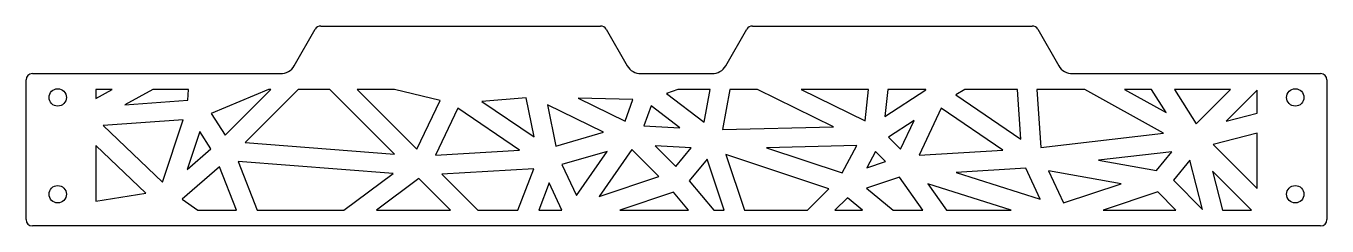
# Model space of a CAD drawing. Header units: millimetres. Extents: x -205 to 205, y -32 to 32.
import ezdxf

# ---------------------------------------------------------------- set-up
doc = ezdxf.new("R2010")
doc.units = ezdxf.units.MM

msp = doc.modelspace()

# ---------------------------------------------------------------- linework, layer by layer
at = {"color": 7, "linetype": 'Continuous', "lineweight": 25}
for p, q in [((-120.47, 19), (-113.83, 30.5)), ((-112.1, 31.5), (-23.9, 31.5)), ((-22.17, 30.5), (-15.53, 19)), ((15.53, 19), (22.17, 30.5)), ((23.9, 31.5), (112.1, 31.5)), ((113.83, 30.5), (120.47, 19)), ((-203, 16.5), (-124.8, 16.5)), ((-11.2, 16.5), (11.2, 16.5)), ((124.8, 16.5), (203, 16.5)), ((-205, -29.5), (-205, 14.5)), ((205, 14.5), (205, -29.5)), ((-183, 8.7), (-177.84, 11.5)), ((-183, 11.5), (-183, 8.7)), ((-177.84, 11.5), (-183, 11.5)), ((-165.07, 11.5), (-173.87, 6.72)), ((-153.78, 11.5), (-165.07, 11.5)), ((-154, 8.17), (-153.78, 11.5)), ((-128.54, 11.5), (-146.63, 3.91)), ((-142.27, -2.93), (-127.85, 11.5)), ((-119.23, 11.5), (-135.96, -5.24)), ((-127.85, 11.5), (-128.54, 11.5)), ((-109.23, 11.5), (-119.23, 11.5)), ((-88.87, -8.86), (-109.23, 11.5)), ((-100.61, 11.5), (-81.8, -7.32)), ((-88.87, 11.5), (-100.61, 11.5)), ((-74.53, 8.01), (-88.87, 11.5)), ((-47.33, 8.91), (-61.33, 7.76)), ((-44.86, -3.44), (-47.33, 8.91)), ((-13.76, 8.34), (-31.02, 8.78)), ((-31.02, 8.78), (-16.23, 1.52)), ((-16.23, 1.52), (-13.76, 8.34)), ((0.41, 11.5), (-3.11, 10.27)), ((-3.11, 10.27), (8.69, 1.24)), ((10.59, 11.5), (0.41, 11.5)), ((8.69, 1.24), (10.59, 11.5)), ((16.79, 11.5), (14.47, -1.06)), ((25.48, 11.5), (16.79, 11.5)), ((49.44, -0.25), (25.48, 11.5)), ((39.33, 11.5), (59.41, 1.65)), ((60.46, 11.5), (39.33, 11.5)), ((59.41, 1.65), (60.46, 11.5)), ((66.59, 11.5), (65.69, 3.02)), ((65.69, 3.02), (78.58, 11.37)), ((78.54, 11.5), (66.59, 11.5)), ((78.58, 11.37), (78.54, 11.5)), ((90.91, 11.5), (87.99, 9.85)), ((87.99, 9.85), (108.53, -4.11)), ((107.49, 11.5), (90.91, 11.5)), ((108.53, -4.11), (107.49, 11.5)), ((113.6, 11.5), (114.82, -6.75)), ((128.65, 11.5), (113.6, 11.5)), ((153.43, -2.26), (128.65, 11.5)), ((141.21, 11.5), (154.3, 4.23)), ((149.73, 11.5), (141.21, 11.5)), ((154.3, 4.23), (149.73, 11.5)), ((156.93, 11.5), (163.73, 0.66)), ((174.57, 11.5), (156.93, 11.5)), ((163.73, 0.66), (174.57, 11.5)), ((183, 11.31), (173.22, 1.53)), ((183, 4.04), (183, 11.31)), ((-173.87, 6.72), (-154, 8.17)), ((-81.8, -7.32), (-74.53, 8.01)), ((-68.95, 5.57), (-75.94, -9.19)), ((-49.53, -7.63), (-68.95, 5.57)), ((-61.33, 7.76), (-44.86, -3.44)), ((-22.96, -1.96), (-40.68, 6.72)), ((-40.68, 6.72), (-38.07, -6.31)), ((-8, 6.33), (-10.26, 0.09)), ((1.02, -0.57), (-8, 6.33)), ((83.45, 5.57), (76.46, -9.19)), ((102.87, -7.63), (83.45, 5.57)), ((-155.48, 1.95), (-180.68, 0.11)), ((-180.68, 0.11), (-162.03, -17.72)), ((-162.03, -17.72), (-155.48, 1.95)), ((-146.63, 3.91), (-142.27, -2.93)), ((-10.26, 0.09), (1.02, -0.57)), ((74.88, 1.71), (66.8, -3.52)), ((70.6, -7.32), (74.88, 1.71)), ((173.22, 1.53), (183, 4.04)), ((-150.27, -1.71), (-154.26, -13.66)), ((-146.79, -7.19), (-150.27, -1.71)), ((-38.07, -6.31), (-22.96, -1.96)), ((14.47, -1.06), (49.44, -0.25)), ((66.8, -3.52), (70.6, -7.32)), ((114.82, -6.75), (153.43, -2.26)), ((183, -2.25), (169.12, -5.82)), ((183, -19.7), (183, -2.25)), ((-167.23, -21.18), (-183, -6.11)), ((-183, -6.11), (-183, -23.64)), ((-154.26, -13.66), (-146.79, -7.19)), ((-135.96, -5.24), (-88.87, -8.86)), ((-75.94, -9.19), (-49.53, -7.63)), ((-21.9, -8), (-36.14, -12.09)), ((-31.56, -21.92), (-21.9, -8)), ((-14.09, -7.44), (-24.35, -22.22)), ((-5.57, -15.96), (-14.09, -7.44)), ((4.64, -6.89), (-6.69, -6.22)), ((-6.69, -6.22), (-0.16, -12.76)), ((-0.16, -12.76), (4.64, -6.89)), ((56.81, -6.18), (28.35, -6.84)), ((28.35, -6.84), (52.18, -14.78)), ((52.18, -14.78), (56.81, -6.18)), ((62.72, -8.06), (59.98, -13.16)), ((65.86, -11.2), (62.72, -8.06)), ((76.46, -9.19), (102.87, -7.63)), ((156.06, -8.09), (133.04, -10.77)), ((151.24, -13.98), (156.06, -8.09)), ((169.12, -5.82), (183, -19.7)), ((-89.25, -14.95), (-138.18, -11.18)), ((-138.18, -11.18), (-132.15, -26.5)), ((-36.14, -12.09), (-31.56, -21.92)), ((9.64, -10.41), (4.03, -17.27)), ((15.01, -26.5), (9.64, -10.41)), ((48.01, -19.82), (15.6, -9.02)), ((15.6, -9.02), (21.43, -26.5)), ((59.98, -13.16), (65.86, -11.2)), ((133.04, -10.77), (151.24, -13.98)), ((161.74, -10.78), (156.58, -17.09)), ((165.76, -26.27), (161.74, -10.78)), ((-144.06, -12.89), (-155.74, -23.02)), ((-138.7, -26.5), (-144.06, -12.89)), ((-104.79, -26.5), (-89.25, -14.95)), ((-44.95, -13.47), (-73.94, -15.18)), ((-73.94, -15.18), (-62.61, -26.5)), ((-49.97, -26.5), (-44.95, -13.47)), ((-24.35, -22.22), (-5.57, -15.96)), ((70.33, -16.14), (59.86, -19.63)), ((77.65, -26.5), (70.33, -16.14)), ((110.1, -13.31), (88.14, -14.61)), ((88.14, -14.61), (114.62, -23.01)), ((114.62, -23.01), (110.1, -13.31)), ((140.1, -18.21), (117.23, -14.17)), ((117.23, -14.17), (121.94, -24.26)), ((181.18, -26.5), (168.95, -14.27)), ((168.95, -14.27), (172.12, -26.5)), ((-81.19, -16.55), (-94.57, -26.5)), ((-71.23, -26.5), (-81.19, -16.55)), ((-40.14, -17.94), (-43.43, -26.5)), ((-36.15, -26.5), (-40.14, -17.94)), ((4.03, -17.27), (11.78, -26.5)), ((41.32, -26.5), (48.01, -19.82)), ((59.86, -19.63), (68.26, -26.5)), ((105.48, -26.5), (79.24, -18.18)), ((79.24, -18.18), (85.12, -26.5)), ((121.94, -24.26), (140.1, -18.21)), ((156.58, -17.09), (165.76, -26.27)), ((-183, -23.64), (-167.23, -21.18)), ((-155.74, -23.02), (-150.87, -26.5)), ((-0.93, -20.84), (-17.91, -26.5)), ((3.82, -26.5), (-0.93, -20.84)), ((53.85, -22.59), (49.94, -26.5)), ((58.63, -26.5), (53.85, -22.59)), ((151.65, -20.78), (134.49, -26.5)), ((157.37, -26.5), (151.65, -20.78)), ((-150.87, -26.5), (-138.7, -26.5)), ((-132.15, -26.5), (-104.79, -26.5)), ((-94.57, -26.5), (-71.23, -26.5)), ((-62.61, -26.5), (-49.97, -26.5)), ((-43.43, -26.5), (-36.15, -26.5)), ((-17.91, -26.5), (3.82, -26.5)), ((11.78, -26.5), (15.01, -26.5)), ((21.43, -26.5), (41.32, -26.5)), ((49.94, -26.5), (58.63, -26.5)), ((68.26, -26.5), (77.65, -26.5)), ((85.12, -26.5), (105.48, -26.5)), ((134.49, -26.5), (157.37, -26.5)), ((172.12, -26.5), (181.18, -26.5)), ((203, -31.5), (-203, -31.5))]:
    msp.add_line(p, q, dxfattribs=at)
for centre in [(-195, 9), (195, 9), (-195, -21.5), (195, -21.5)]:
    msp.add_circle(centre, 2.75, dxfattribs=at)
for centre, radius, start, end in [((-112.1, 29.5), 2, 90, 150), ((-23.9, 29.5), 2, 30, 90), ((23.9, 29.5), 2, 90, 150), ((112.1, 29.5), 2, 30, 90), ((-203, 14.5), 2, 90, 180), ((-124.8, 21.5), 5, 270, 330), ((-11.2, 21.5), 5, 210, 270), ((11.2, 21.5), 5, 270, 330), ((124.8, 21.5), 5, 210, 270), ((203, 14.5), 2, 0, 90), ((-203, -29.5), 2, 180, 270), ((203, -29.5), 2, 270, 360)]:
    msp.add_arc(centre, radius, start, end, dxfattribs=at)

doc.saveas('drawing.dxf')
